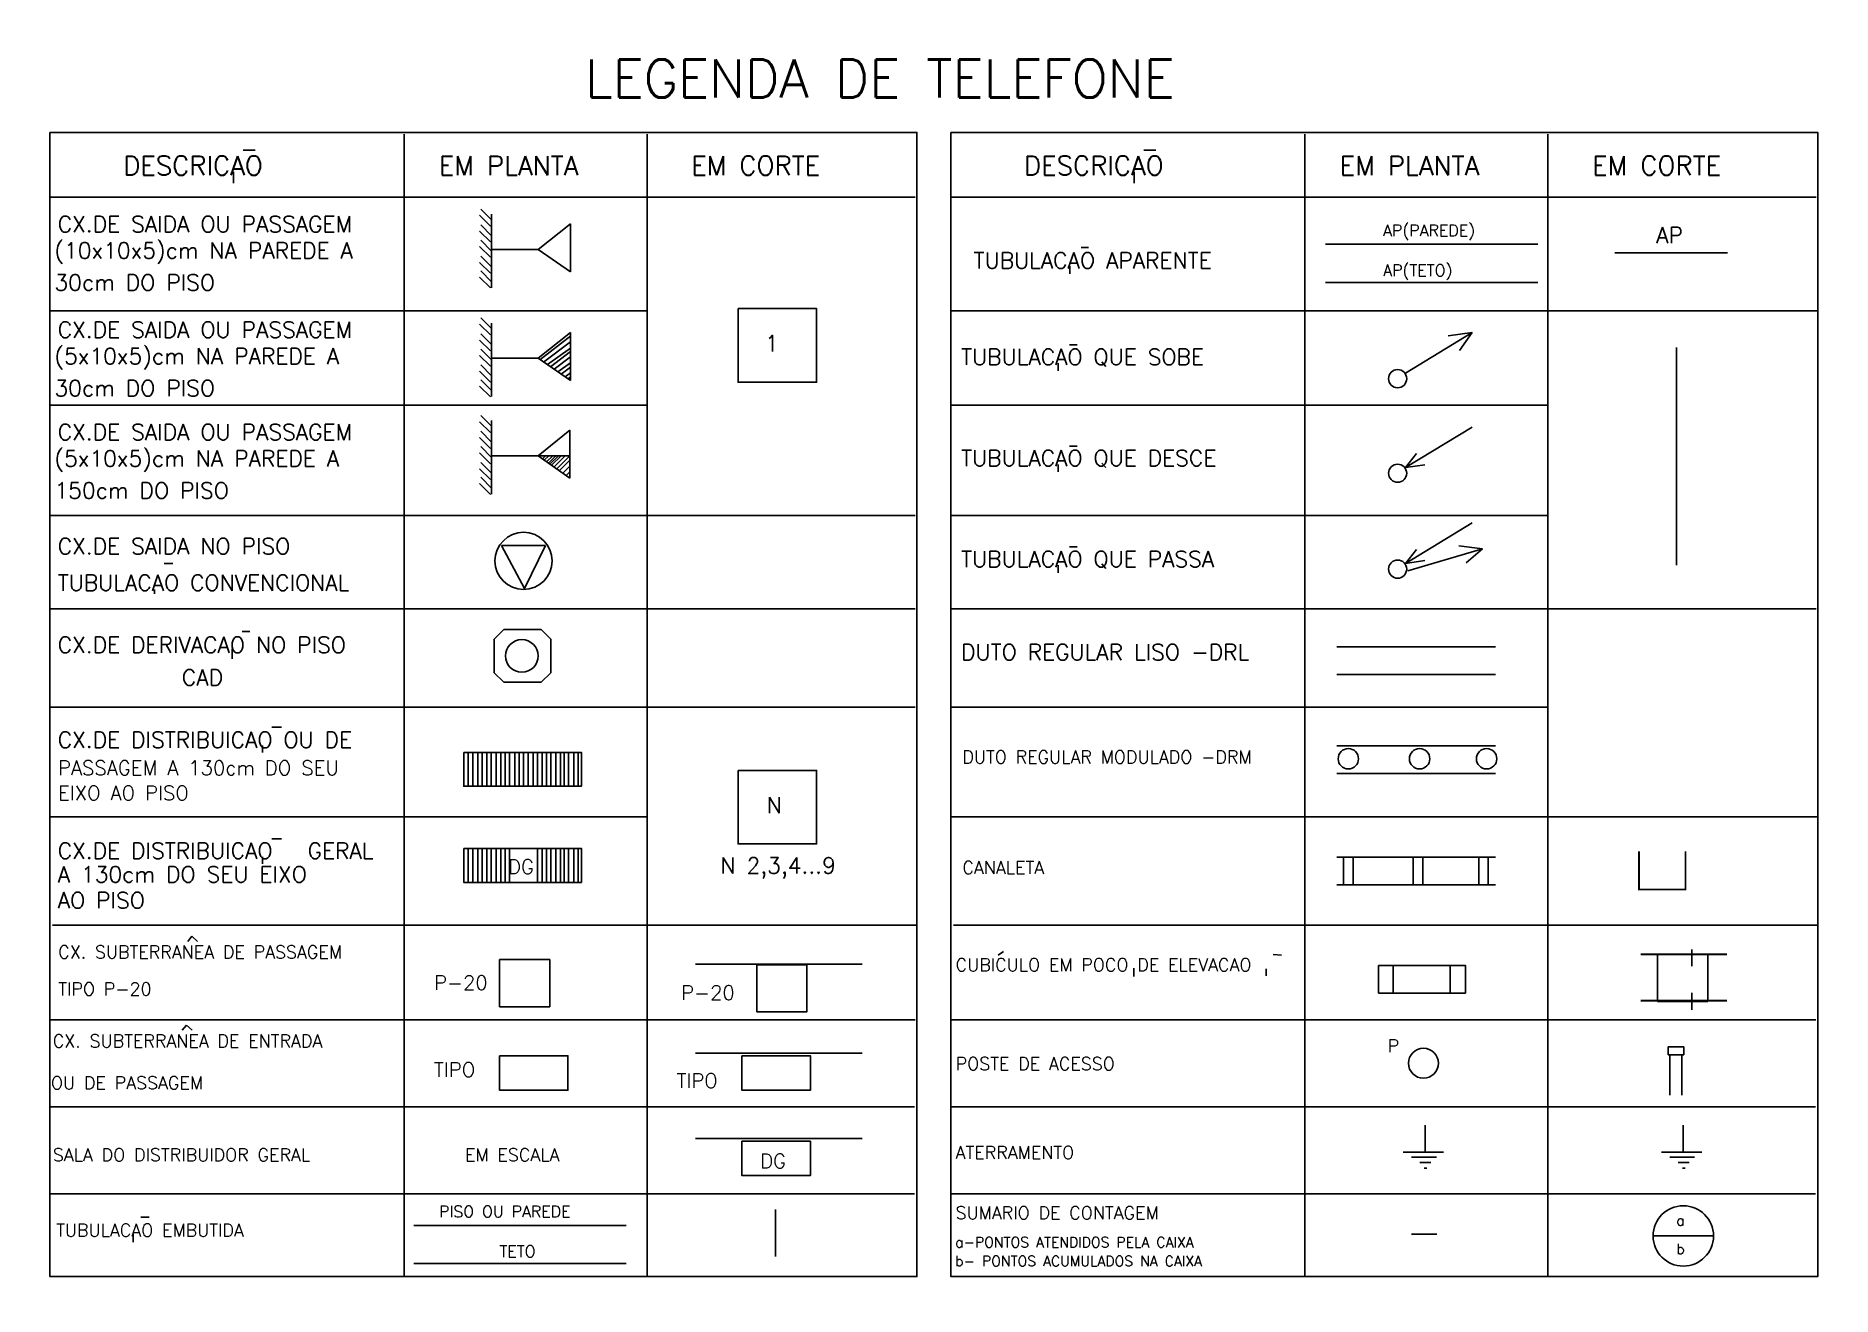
# Model space of a CAD drawing. Extents: x 0 to 0.188, y 0 to 0.132.
import ezdxf

# ---------------------------------------------------------------- set-up
doc = ezdxf.new("R2010")
doc.units = 0
doc.header["$LTSCALE"] = 0.3
doc.header["$MEASUREMENT"] = 0
doc.linetypes.add('DASHED', pattern=[0.75, 0.5, -0.25])
doc.layers.add('LEGENDAS', color=7, linetype='CONTINUOUS')
doc.styles.add('ROMANS', font='ROMANS.SHX', dxfattribs={"height": 0.2})

msp = doc.modelspace()

# ---------------------------------------------------------------- linework, layer by layer
at = {"layer": 'LEGENDAS'}
for p, q in [((0.03862, 0.12192), (0.03862, 0.00198)), ((0.06412, 0.12192), (0.06412, 0.00198)), ((0.13315, 0.12192), (0.13315, 0.00198)), ((0.15865, 0.12192), (0.15865, 0.00198)), ((0.02173, 0.12022), (0.02299, 0.12022)), ((0.11626, 0.12022), (0.11752, 0.12022)), ((0.02072, 0.11796), (0.02072, 0.11678)), ((0.11525, 0.11796), (0.11525, 0.11678)), ((0.00152, 0.1153), (0.09227, 0.1153)), ((0.09606, 0.1153), (0.1868, 0.1153)), ((0.04768, 0.11226), (0.04655, 0.1134)), ((0.0478, 0.11292), (0.04667, 0.11405)), ((0.04781, 0.11351), (0.04781, 0.10578)), ((0.04768, 0.1106), (0.04655, 0.11173)), ((0.0478, 0.11125), (0.04667, 0.11238)), ((0.05268, 0.10981), (0.0561, 0.1125)), ((0.0561, 0.1125), (0.0561, 0.10746)), ((0.04768, 0.10899), (0.04655, 0.11012)), ((0.0478, 0.10964), (0.04667, 0.11077)), ((0.04781, 0.10981), (0.05268, 0.10981)), ((0.0561, 0.10746), (0.05268, 0.10981)), ((0.10967, 0.11), (0.11046, 0.11)), ((0.13533, 0.11035), (0.15761, 0.11035)), ((0.16568, 0.10944), (0.1775, 0.10944)), ((0.04768, 0.10732), (0.04655, 0.10845)), ((0.0478, 0.10797), (0.04667, 0.10911)), ((0.0478, 0.10642), (0.04667, 0.10756)), ((0.10849, 0.10807), (0.10849, 0.10727)), ((0.04768, 0.10577), (0.04655, 0.1069)), ((0.00152, 0.10338), (0.06412, 0.10338)), ((0.04768, 0.10085), (0.04655, 0.10198)), ((0.0478, 0.10151), (0.04667, 0.10264)), ((0.04781, 0.10209), (0.04781, 0.09437)), ((0.09606, 0.10338), (0.18696, 0.10338)), ((0.04768, 0.09918), (0.04655, 0.10031)), ((0.0478, 0.09984), (0.04667, 0.10097)), ((0.05268, 0.0984), (0.0561, 0.10108)), ((0.05288, 0.09822), (0.05613, 0.10074)), ((0.05327, 0.09799), (0.0561, 0.10011)), ((0.0561, 0.10108), (0.0561, 0.09605)), ((0.14371, 0.09684), (0.15069, 0.1011)), ((0.15069, 0.1011), (0.1482, 0.10074)), ((0.15069, 0.1011), (0.14939, 0.09921)), ((0.04768, 0.09757), (0.04655, 0.0987)), ((0.0478, 0.09823), (0.04667, 0.09936)), ((0.04781, 0.0984), (0.05268, 0.0984)), ((0.0561, 0.09605), (0.05268, 0.0984)), ((0.05366, 0.09773), (0.0561, 0.09947)), ((0.054, 0.09749), (0.0561, 0.09912)), ((0.05436, 0.09724), (0.0561, 0.09854)), ((0.10844, 0.09979), (0.10924, 0.09979)), ((0.17216, 0.09954), (0.17216, 0.07668)), ((0.04768, 0.0959), (0.04655, 0.09703)), ((0.0478, 0.09656), (0.04667, 0.09769)), ((0.0478, 0.09501), (0.04667, 0.09614)), ((0.05476, 0.09696), (0.0561, 0.09792)), ((0.05511, 0.09673), (0.0561, 0.09746)), ((0.05552, 0.09645), (0.0561, 0.09686)), ((0.05583, 0.09623), (0.0561, 0.09644)), ((0.10727, 0.09787), (0.10727, 0.09707)), ((0.04768, 0.09435), (0.04655, 0.09548)), ((0.00152, 0.09346), (0.06412, 0.09346)), ((0.0478, 0.09126), (0.04667, 0.0924)), ((0.09606, 0.09346), (0.15865, 0.09346)), ((0.04768, 0.09061), (0.04655, 0.09174)), ((0.0478, 0.0896), (0.04667, 0.09073)), ((0.04781, 0.09185), (0.04781, 0.08413)), ((0.05268, 0.08816), (0.05601, 0.09084)), ((0.05601, 0.09084), (0.05601, 0.08581)), ((0.14371, 0.08692), (0.15069, 0.09117)), ((0.04768, 0.08894), (0.04655, 0.09007)), ((0.0478, 0.08799), (0.04667, 0.08912)), ((0.10844, 0.08918), (0.10924, 0.08918)), ((0.04768, 0.08733), (0.04655, 0.08846)), ((0.04768, 0.08566), (0.04655, 0.08679)), ((0.0478, 0.08632), (0.04667, 0.08745)), ((0.04781, 0.08816), (0.05268, 0.08816)), ((0.05601, 0.08581), (0.05268, 0.08816)), ((0.05288, 0.08816), (0.05601, 0.08816)), ((0.05314, 0.08783), (0.05347, 0.08816)), ((0.05333, 0.0877), (0.0538, 0.08816)), ((0.05358, 0.08751), (0.05423, 0.08816)), ((0.05377, 0.0874), (0.05453, 0.08816)), ((0.05393, 0.08727), (0.05481, 0.08816)), ((0.05409, 0.08716), (0.05511, 0.08817)), ((0.05434, 0.08697), (0.05554, 0.08816)), ((0.05465, 0.0868), (0.05601, 0.08816)), ((0.05489, 0.08659), (0.05601, 0.08771)), ((0.05527, 0.08633), (0.05601, 0.08706)), ((0.10727, 0.08726), (0.10727, 0.08646)), ((0.14371, 0.08692), (0.14485, 0.08839)), ((0.14371, 0.08692), (0.14573, 0.08722)), ((0.04768, 0.08411), (0.04655, 0.08524)), ((0.0478, 0.08477), (0.04667, 0.0859)), ((0.05562, 0.08608), (0.05601, 0.08647)), ((0.00152, 0.08191), (0.09227, 0.08191)), ((0.09606, 0.08191), (0.15865, 0.08191)), ((0.14371, 0.07686), (0.15069, 0.08111)), ((0.04885, 0.07873), (0.05346, 0.07873)), ((0.05126, 0.07423), (0.04885, 0.07873)), ((0.05346, 0.07873), (0.05126, 0.07423)), ((0.10844, 0.07859), (0.10924, 0.07859)), ((0.14371, 0.07686), (0.14485, 0.07832)), ((0.14397, 0.0761), (0.1518, 0.07841)), ((0.1518, 0.07841), (0.14931, 0.07871)), ((0.1518, 0.07841), (0.15006, 0.07692)), ((0.01344, 0.07687), (0.01437, 0.07687)), ((0.10727, 0.07667), (0.10727, 0.07587)), ((0.14371, 0.07686), (0.14573, 0.07716)), ((0.01245, 0.07413), (0.01245, 0.07369)), ((0.00152, 0.07209), (0.09227, 0.07209)), ((0.09606, 0.07209), (0.1868, 0.07209)), ((0.04808, 0.06892), (0.04908, 0.06992)), ((0.05301, 0.06992), (0.04908, 0.06992)), ((0.05301, 0.06992), (0.05401, 0.06892)), ((0.02058, 0.06789), (0.02058, 0.06684)), ((0.02163, 0.06974), (0.02242, 0.06974)), ((0.04808, 0.06892), (0.04808, 0.06539)), ((0.05401, 0.06539), (0.05401, 0.06892)), ((0.13649, 0.06812), (0.15314, 0.06812)), ((0.04808, 0.06539), (0.04908, 0.06439)), ((0.04908, 0.06439), (0.05301, 0.06439)), ((0.05301, 0.06439), (0.05401, 0.06539)), ((0.13649, 0.06522), (0.15314, 0.06522)), ((0.00152, 0.0618), (0.09227, 0.0618)), ((0.09606, 0.0618), (0.15865, 0.0618)), ((0.02475, 0.05968), (0.02575, 0.05968)), ((0.02375, 0.05777), (0.02375, 0.05704)), ((0.04536, 0.05702), (0.04536, 0.05346)), ((0.04583, 0.05702), (0.04583, 0.05346)), ((0.04637, 0.05702), (0.04637, 0.05346)), ((0.04683, 0.05702), (0.04683, 0.05346)), ((0.0473, 0.05702), (0.0473, 0.05346)), ((0.04776, 0.05702), (0.04776, 0.05346)), ((0.0483, 0.05702), (0.0483, 0.05346)), ((0.04877, 0.05702), (0.04877, 0.05346)), ((0.04923, 0.05702), (0.04923, 0.05346)), ((0.04969, 0.05702), (0.04969, 0.05346)), ((0.05023, 0.05702), (0.05023, 0.05346)), ((0.0507, 0.05702), (0.0507, 0.05346)), ((0.05116, 0.05702), (0.05116, 0.05346)), ((0.05163, 0.05702), (0.05163, 0.05346)), ((0.05217, 0.05702), (0.05217, 0.05346)), ((0.05263, 0.05702), (0.05263, 0.05346)), ((0.0531, 0.05702), (0.0531, 0.05346)), ((0.05356, 0.05702), (0.05356, 0.05346)), ((0.05402, 0.05702), (0.05402, 0.05346)), ((0.05456, 0.05702), (0.05456, 0.05346)), ((0.05503, 0.05702), (0.05503, 0.05346)), ((0.05541, 0.05702), (0.05541, 0.05346)), ((0.05588, 0.05702), (0.05588, 0.05346)), ((0.05642, 0.05702), (0.05642, 0.05346)), ((0.05688, 0.05702), (0.05688, 0.05346)), ((0.13649, 0.05774), (0.15314, 0.05774)), ((0.13649, 0.05484), (0.15314, 0.05484)), ((0.00152, 0.05027), (0.06412, 0.05027)), ((0.09606, 0.05027), (0.18696, 0.05027)), ((0.02475, 0.04798), (0.02575, 0.04798)), ((0.02375, 0.04607), (0.02375, 0.04535)), ((0.04536, 0.04694), (0.04536, 0.04338)), ((0.04583, 0.04694), (0.04583, 0.04338)), ((0.04637, 0.04694), (0.04637, 0.04338)), ((0.04683, 0.04694), (0.04683, 0.04338)), ((0.0473, 0.04694), (0.0473, 0.04338)), ((0.04776, 0.04694), (0.04776, 0.04338)), ((0.0483, 0.04694), (0.0483, 0.04338)), ((0.04877, 0.04694), (0.04877, 0.04338)), ((0.04923, 0.04694), (0.04923, 0.04338)), ((0.04969, 0.04694), (0.04969, 0.04338)), ((0.05263, 0.04694), (0.05263, 0.04338)), ((0.0531, 0.04694), (0.0531, 0.04338)), ((0.05356, 0.04694), (0.05356, 0.04338)), ((0.05402, 0.04694), (0.05402, 0.04338)), ((0.05456, 0.04694), (0.05456, 0.04338)), ((0.05503, 0.04694), (0.05503, 0.04338)), ((0.05541, 0.04694), (0.05541, 0.04338)), ((0.05588, 0.04694), (0.05588, 0.04338)), ((0.05642, 0.04694), (0.05642, 0.04338)), ((0.05688, 0.04694), (0.05688, 0.04338)), ((0.13649, 0.04604), (0.15314, 0.04604)), ((0.1372, 0.04611), (0.1372, 0.0431)), ((0.1382, 0.04611), (0.1382, 0.0431)), ((0.14451, 0.04611), (0.14451, 0.0431)), ((0.14552, 0.04611), (0.14552, 0.0431)), ((0.1514, 0.04611), (0.1514, 0.0431)), ((0.1524, 0.04611), (0.1524, 0.0431)), ((0.05023, 0.0434), (0.05023, 0.04338)), ((0.0507, 0.0434), (0.0507, 0.04338)), ((0.05116, 0.0434), (0.05116, 0.04338)), ((0.05163, 0.0434), (0.05163, 0.04338)), ((0.05217, 0.0434), (0.05217, 0.04338)), ((0.13649, 0.04314), (0.15314, 0.04314)), ((0.00173, 0.0389), (0.09247, 0.0389)), ((0.01593, 0.03721), (0.01636, 0.03776)), ((0.01636, 0.03776), (0.01696, 0.03721)), ((0.09626, 0.0389), (0.187, 0.0389)), ((0.10098, 0.03576), (0.10154, 0.03616)), ((0.12982, 0.03584), (0.1307, 0.03576)), ((0.17375, 0.03637), (0.17375, 0.03462)), ((0.06922, 0.03481), (0.08668, 0.03481)), ((0.1152, 0.03439), (0.1152, 0.03351)), ((0.12909, 0.03431), (0.12909, 0.03359)), ((0.14242, 0.03462), (0.14242, 0.0318)), ((0.1484, 0.03462), (0.1484, 0.0318)), ((0.17374, 0.0318), (0.17374, 0.03004)), ((0.0015, 0.02899), (0.09224, 0.02899)), ((0.01535, 0.02789), (0.01579, 0.02843)), ((0.01579, 0.02843), (0.01639, 0.02789)), ((0.09603, 0.02899), (0.18677, 0.02899)), ((0.06922, 0.02548), (0.08668, 0.02548)), ((0.1729, 0.02613), (0.17128, 0.02613)), ((0.17128, 0.02613), (0.17128, 0.0253)), ((0.17128, 0.0253), (0.1729, 0.0253)), ((0.17145, 0.0253), (0.17145, 0.02107)), ((0.17269, 0.0253), (0.17269, 0.02107)), ((0.1729, 0.0253), (0.1729, 0.02613)), ((0.00146, 0.01986), (0.0922, 0.01986)), ((0.09599, 0.01986), (0.18674, 0.01986)), ((0.14576, 0.01791), (0.14576, 0.0151)), ((0.17286, 0.01791), (0.17286, 0.0151)), ((0.06922, 0.01652), (0.08668, 0.01652)), ((0.14347, 0.0151), (0.1477, 0.0151)), ((0.17057, 0.0151), (0.1748, 0.0151)), ((0.14434, 0.01456), (0.14695, 0.01456)), ((0.14521, 0.01401), (0.14636, 0.01401)), ((0.14568, 0.01342), (0.14596, 0.01342)), ((0.17144, 0.01456), (0.17405, 0.01456)), ((0.17231, 0.01401), (0.17346, 0.01401)), ((0.17279, 0.01342), (0.17306, 0.01342)), ((0.00146, 0.01072), (0.0922, 0.01072)), ((0.09599, 0.01072), (0.18674, 0.01072)), ((0.01101, 0.00827), (0.01188, 0.00827)), ((0.0776, 0.00906), (0.0776, 0.00414)), ((0.01021, 0.00653), (0.01021, 0.00566)), ((0.03965, 0.00741), (0.06194, 0.00741)), ((0.14435, 0.00648), (0.14699, 0.00648)), ((0.16969, 0.0063), (0.17603, 0.0063))]:
    msp.add_line(p, q, dxfattribs=at)
at = {"layer": 'LEGENDAS', "linetype": 'DASHED'}
for p, q in [((0.13533, 0.10635), (0.15761, 0.10635)), ((0.03965, 0.00341), (0.06194, 0.00341))]:
    msp.add_line(p, q, dxfattribs=at)
at = {"layer": 'LEGENDAS', "const_width": 0.00002}
msp.add_lwpolyline([(0, 0.13221), (0, 0), (0.18846, 0), (0.18846, 0.13221)], close=True, dxfattribs=at)
at = {"layer": 'LEGENDAS'}
for points in [[(0.00146, 0.12209), (0.09243, 0.12209), (0.09243, 0.00204), (0.00146, 0.00204)], [(0.096, 0.12209), (0.18696, 0.12209), (0.18696, 0.00204), (0.096, 0.00204)], [(0.07368, 0.1036), (0.07368, 0.09588), (0.08191, 0.09588), (0.08191, 0.1036)], [(0.04489, 0.05704), (0.04489, 0.05348), (0.05723, 0.05348), (0.05723, 0.05704)], [(0.07368, 0.05515), (0.07368, 0.04743), (0.08191, 0.04743), (0.08191, 0.05515)], [(0.04489, 0.04696), (0.04489, 0.0434), (0.05723, 0.0434), (0.05723, 0.04696)], [(0.17016, 0.03585), (0.17016, 0.03091), (0.17543, 0.03091), (0.17543, 0.03585)], [(0.04864, 0.03529), (0.04864, 0.03035), (0.05391, 0.03035), (0.05391, 0.03529)], [(0.07563, 0.03476), (0.07563, 0.02982), (0.0809, 0.02982), (0.0809, 0.03476)], [(0.14089, 0.03469), (0.14089, 0.03179), (0.15, 0.03179), (0.15, 0.03469)], [(0.04864, 0.0252), (0.04864, 0.02159), (0.05582, 0.02159), (0.05582, 0.0252)], [(0.07408, 0.0252), (0.07408, 0.02159), (0.08126, 0.02159), (0.08126, 0.0252)], [(0.07408, 0.01623), (0.07408, 0.01263), (0.08126, 0.01263), (0.08126, 0.01623)]]:
    msp.add_lwpolyline(points, close=True, dxfattribs=at)
at = {"layer": 'LEGENDAS', "const_width": 0.0002}
for points in [[(0.1682, 0.04666), (0.1682, 0.04265), (0.17309, 0.04265), (0.17309, 0.04666)], [(0.1684, 0.03584), (0.17744, 0.03584)], [(0.1684, 0.03099), (0.17744, 0.03099)]]:
    msp.add_lwpolyline(points, dxfattribs=at)
at = {"layer": 'LEGENDAS'}
for centre, radius in [((0.14288, 0.09625), 0.000953), ((0.14288, 0.08633), 0.000953), ((0.05116, 0.07713), 0.003), ((0.14288, 0.07627), 0.000953), ((0.05098, 0.06716), 0.00171), ((0.13771, 0.05637), 0.00107), ((0.14519, 0.05637), 0.00107), ((0.15222, 0.05637), 0.00107), ((0.14559, 0.02442), 0.00157), ((0.17286, 0.0063), 0.00317)]:
    msp.add_circle(centre, radius, dxfattribs=at)

# ---------------------------------------------------------------- texts
at = {"layer": 'LEGENDAS', "style": 'ROMANS'}
for s, height, p in [('LEGENDA DE TELEFONE', 0.004, (0.0576, 0.12575)), ('DESCRICAO', 0.002, (0.00914, 0.11761)), ('EM PLANTA', 0.002, (0.04226, 0.11761)), ('EM CORTE', 0.002, (0.06875, 0.11761)), ('DESCRICAO', 0.002, (0.10367, 0.11761)), ('EM PLANTA', 0.002, (0.13679, 0.11761)), ('EM CORTE', 0.002, (0.16329, 0.11761)), ('CX.DE SAIDA OU PASSAGEM', 0.0016799, (0.00228, 0.11163)), ('AP(PAREDE)', 0.00121, (0.14136, 0.1112)), ('AP', 0.00168, (0.17002, 0.11047)), ('(10x10x5)cm NA PAREDE A ', 0.0016799, (0.00194, 0.10886)), ('TUBULACAO APARENTE', 0.0016799, (0.09839, 0.10782)), ('AP(TETO)', 0.00121, (0.14137, 0.10701)), ('30cm DO PISO', 0.0016799, (0.00194, 0.1055)), ('CX.DE SAIDA OU PASSAGEM', 0.0016799, (0.00228, 0.10055)), (' 1', 0.00168, (0.07535, 0.09912)), ('(5x10x5)cm NA PAREDE A ', 0.0016799, (0.00194, 0.09778)), ('TUBULACAO QUE SOBE', 0.0016799, (0.09708, 0.09769)), ('30cm DO PISO', 0.0016799, (0.00194, 0.09442)), ('CX.DE SAIDA OU PASSAGEM', 0.0016799, (0.00228, 0.08981)), ('(5x10x5)cm NA PAREDE A ', 0.0016799, (0.00194, 0.08704)), ('TUBULACAO QUE DESCE', 0.0016799, (0.09708, 0.08708)), ('150cm DO PISO', 0.0016799, (0.00194, 0.08368)), ('CX.DE SAIDA NO PISO', 0.0016799, (0.00228, 0.07783)), ('TUBULACAO QUE PASSA', 0.0016799, (0.09708, 0.07649)), ('TUBULACAO CONVENCIONAL', 0.0016799, (0.00228, 0.074)), ('CX.DE DERIVACAO NO PISO', 0.0016799, (0.00228, 0.06748)), ('DUTO REGULAR LISO -DRL', 0.0016799, (0.09708, 0.06672)), ('CAD', 0.00168, (0.01531, 0.06406)), ('CX.DE DISTRIBUICAO OU DE ', 0.0016799, (0.00228, 0.05752)), ('DUTO REGULAR MODULADO -DRM', 0.0013439, (0.09721, 0.05589)), ('PASSAGEM A 130cm DO SEU', 0.0015119, (0.0023, 0.05466)), ('EIXO AO PISO', 0.0015119, (0.0023, 0.05203)), ('N', 0.00168, (0.07668, 0.05067)), ('CX.DE DISTRIBUICAO ', 0.0016799, (0.00228, 0.04588)), ('GERAL', 0.00168, (0.0285, 0.04588)), ('DG', 0.001512, (0.04952, 0.04428)), ('N 2,3,4...9', 0.0016799, (0.07183, 0.04433)), ('CANALETA', 0.001344, (0.09721, 0.04428)), ('A 130cm DO SEU EIXO', 0.0016799, (0.00228, 0.0434)), ('AO PISO', 0.00168, (0.00228, 0.04068)), ('CX. SUBTERRANEA DE PASSAGEM ', 0.0013439, (0.00233, 0.03542)), ('CUBICULO EM POCO DE ELEVACAO', 0.0013439, (0.0965, 0.03408)), ('TIPO P-20', 0.001344, (0.00233, 0.03154)), ('P-20', 0.001512, (0.04176, 0.03211)), ('P-20', 0.001512, (0.06769, 0.03106)), ('CX. SUBTERRANEA DE ENTRADA', 0.0013439, (0.00176, 0.02609)), ('P', 0.00134, (0.14184, 0.02557)), ('POSTE DE ACESSO', 0.0013439, (0.0965, 0.0237)), ('OU DE PASSAGEM', 0.0013439, (0.00157, 0.02169)), ('TIPO', 0.001512, (0.04176, 0.02298)), ('TIPO', 0.001512, (0.0672, 0.02183)), ('SALA DO DISTRIBUIDOR GERAL', 0.0013439, (0.00176, 0.01414)), ('EM ESCALA', 0.001344, (0.04502, 0.01414)), ('ATERRAMENTO', 0.0013439, (0.0965, 0.01438)), ('DG', 0.001512, (0.07599, 0.0134)), ('PISO OU PAREDE', 0.0012095, (0.04229, 0.00826)), ('TUBULACAO EMBUTIDA', 0.0013439, (0.00211, 0.00623)), ('SUMARIO DE CONTAGEM', 0.0013439, (0.0965, 0.00805)), ('a  ', 0.001075, (0.17213, 0.00739)), ('a-PONTOS ATENDIDOS PELA CAIXA', 0.0010751, (0.09646, 0.0051)), ('TETO', 0.00121, (0.04863, 0.00408)), ('b- PONTOS ACUMULADOS NA CAIXA', 0.0010751, (0.09646, 0.00313)), ('b', 0.00108, (0.17213, 0.0044))]:
    msp.add_text(s, height=height, dxfattribs=at).set_placement(p)

doc.saveas('drawing.dxf')
